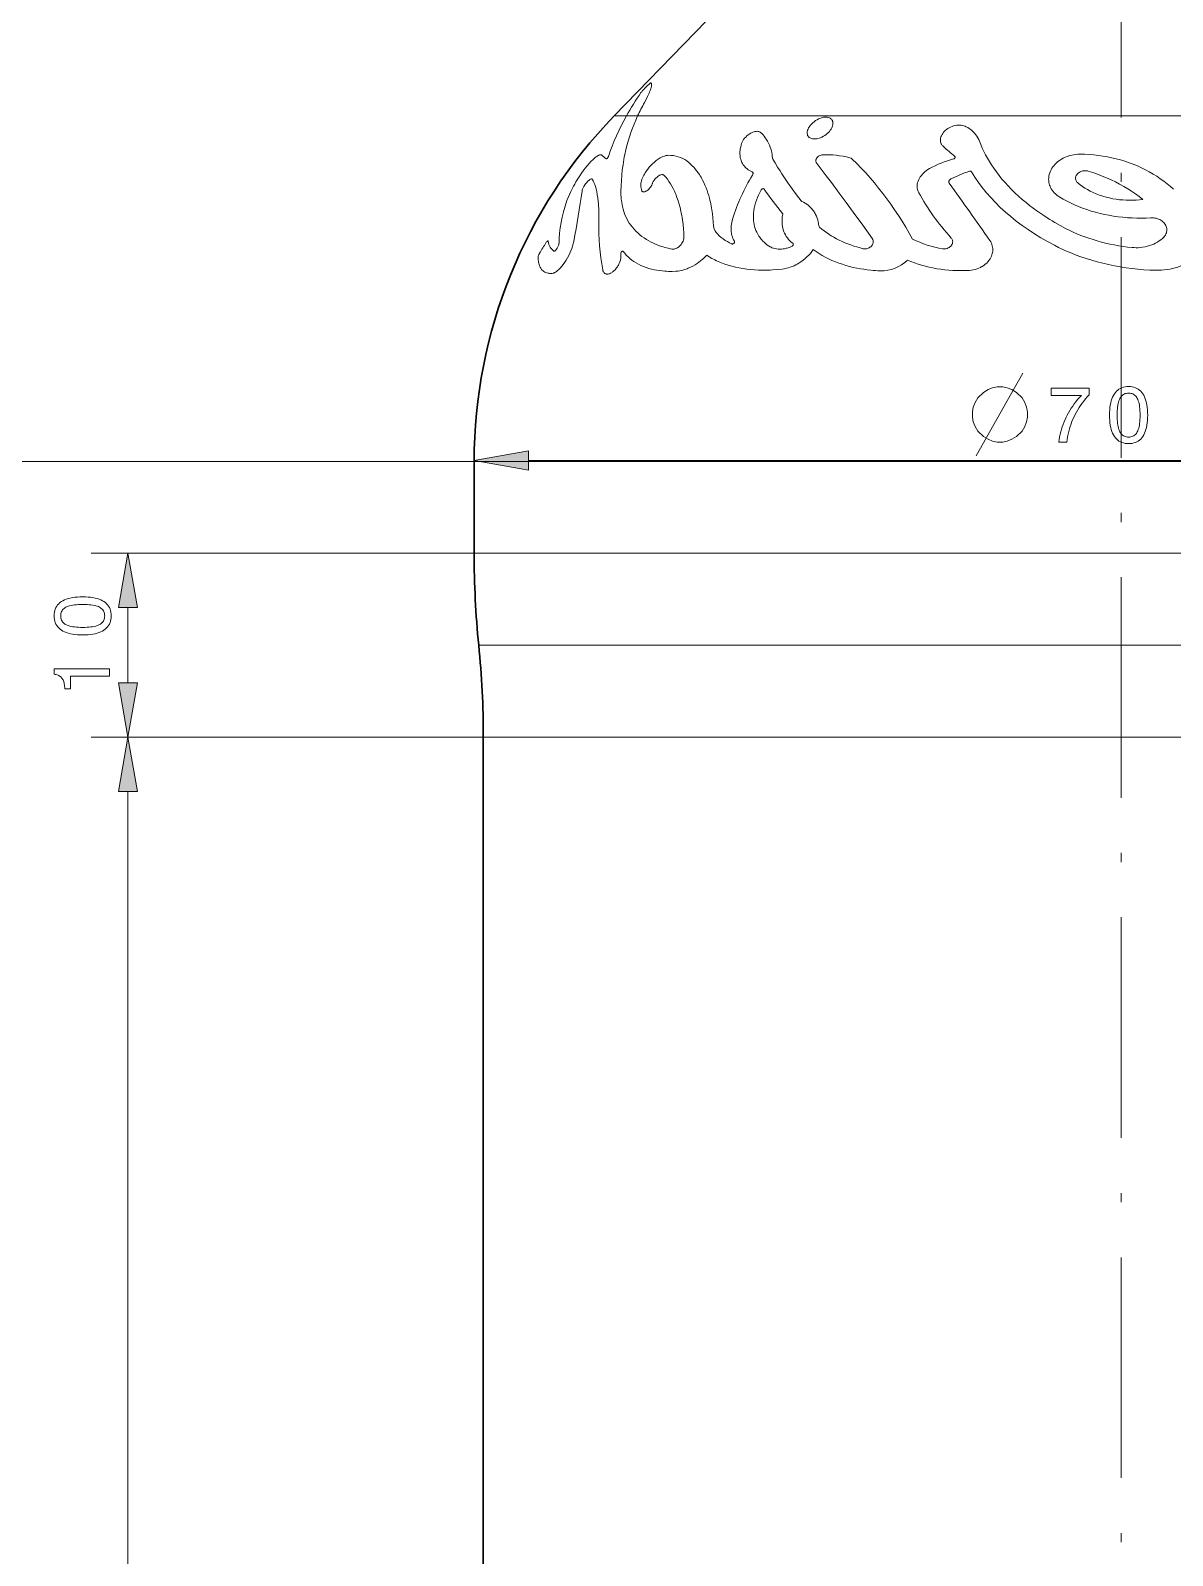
# Model space of a CAD drawing. Extents: x 0 to 594, y 0 to 575.
# Drawn here: x 67.7 to 129.9, y 210.9 to 293.8 of the extents above; entities that cross this region are included whole.
import ezdxf

# ---------------------------------------------------------------- set-up
doc = ezdxf.new("R2010")
doc.units = 0
doc.linetypes.add('DASHDOT', pattern=[18.5, 12, -3, 0.5, -3])

msp = doc.modelspace()

# ---------------------------------------------------------------- linework, layer by layer
at = {"color": 7, "linetype": 'DASHDOT', "lineweight": 13}
msp.add_line((127.071, 356.606), (127.071, 133.406), dxfattribs=at)
at = {"color": 7, "lineweight": 30, "ltscale": 0.250046}
msp.add_line((106.444, 296.379), (99.483, 289.196), dxfattribs=at)
at = {"color": 7, "lineweight": 13}
for p, q in [((151.283, 289.196), (99.483, 289.196)), ((94.826, 270.459), (159.317, 270.459)), ((91.871, 270.406), (63.936, 270.406)), ((157.962, 270.406), (91.871, 270.406)), ((91.871, 265.406), (71.043, 265.406)), ((157.962, 265.406), (91.871, 265.406)), ((157.743, 260.406), (92.121, 260.406)), ((92.371, 255.406), (71.043, 255.406)), ((92.371, 255.406), (71.043, 255.406)), ((157.524, 255.406), (92.371, 255.406)), ((73.043, 152.36), (73.043, 252.452))]:
    msp.add_line(p, q, dxfattribs=at)
at = {"color": 7, "lineweight": 30, "ltscale": 0.125}
msp.add_line((91.871, 265.406), (91.871, 270.406), dxfattribs=at)
at = {"color": 7, "lineweight": 13, "ltscale": 0.102279}
msp.add_line((73.043, 258.36), (73.043, 262.452), dxfattribs=at)
at = {"color": 7, "lineweight": 30}
msp.add_line((92.371, 149.406), (92.371, 255.406), dxfattribs=at)
at = {"color": 7, "lineweight": 13}
for points in [[(101.486, 291.002), (101.484, 291.003), (101.48, 291.003), (101.471, 290.999), (101.459, 290.992), (101.427, 290.968), (101.368, 290.918), (101.303, 290.858), (101.233, 290.789), (101.162, 290.717), (101.094, 290.644), (101.036, 290.58), (100.984, 290.519), (100.947, 290.47)], [(101.139, 289.933), (101.228, 290.102), (101.307, 290.26), (101.384, 290.429), (101.416, 290.507), (101.445, 290.58), (101.477, 290.67), (101.5, 290.75), (101.516, 290.821), (101.522, 290.856), (101.525, 290.888), (101.525, 290.916), (101.522, 290.94), (101.515, 290.967), (101.503, 290.988), (101.495, 290.996), (101.486, 291.002)], [(99.855, 285.089), (99.863, 285.388), (99.878, 285.683), (99.901, 285.975), (99.932, 286.263), (99.969, 286.548), (99.991, 286.69), (100.015, 286.831), (100.04, 286.97), (100.067, 287.108), (100.121, 287.352), (100.18, 287.594), (100.245, 287.832), (100.317, 288.067), (100.394, 288.299), (100.477, 288.528), (100.567, 288.754), (100.662, 288.977), (100.763, 289.196)], [(111.319, 288.547), (111.35, 288.614), (111.362, 288.649), (111.372, 288.683), (111.379, 288.717), (111.385, 288.75), (111.388, 288.801), (111.385, 288.851), (111.376, 288.899), (111.368, 288.923), (111.359, 288.946), (111.348, 288.967), (111.335, 288.988), (111.309, 289.021), (111.277, 289.05), (111.24, 289.076), (111.197, 289.098), (111.15, 289.114), (111.098, 289.126), (111.042, 289.132), (110.983, 289.133), (110.923, 289.128), (110.883, 289.123), (110.842, 289.115), (110.761, 289.094), (110.681, 289.066), (110.604, 289.033), (110.529, 288.994), (110.443, 288.942), (110.363, 288.884), (110.288, 288.822), (110.221, 288.757), (110.161, 288.689), (110.109, 288.619), (110.086, 288.583), (110.065, 288.547)], [(118.638, 288.615), (118.585, 288.64), (118.516, 288.666), (118.443, 288.685), (118.365, 288.697), (118.286, 288.703), (118.205, 288.702), (118.123, 288.695), (118.042, 288.681), (117.951, 288.658), (117.864, 288.629), (117.78, 288.593), (117.705, 288.555), (117.635, 288.513), (117.57, 288.466), (117.509, 288.417), (117.455, 288.365), (117.406, 288.31), (117.36, 288.25), (117.321, 288.188), (117.289, 288.125), (117.264, 288.06), (117.247, 287.995), (117.241, 287.962), (117.238, 287.929), (117.236, 287.885), (117.238, 287.842), (117.245, 287.799), (117.259, 287.742), (117.282, 287.686), (117.296, 287.659), (117.312, 287.633), (117.336, 287.599), (117.364, 287.567), (117.395, 287.537)], [(107.445, 288.304), (107.421, 288.322), (107.393, 288.337), (107.361, 288.349), (107.323, 288.357), (107.281, 288.362), (107.237, 288.361), (107.203, 288.358), (107.169, 288.353), (107.132, 288.345), (107.095, 288.334), (107.023, 288.309), (106.953, 288.277), (106.909, 288.253), (106.866, 288.228), (106.824, 288.201), (106.784, 288.172), (106.708, 288.11), (106.642, 288.048), (106.583, 287.983), (106.531, 287.916), (106.486, 287.847), (106.466, 287.811), (106.448, 287.775), (106.434, 287.741), (106.422, 287.707)], [(108.109, 286.89), (108.09, 287.041), (108.077, 287.115), (108.062, 287.189), (108.037, 287.297), (108.007, 287.404), (107.973, 287.508), (107.934, 287.61), (107.883, 287.723), (107.827, 287.831), (107.796, 287.884), (107.764, 287.936), (107.709, 288.016), (107.649, 288.094), (107.585, 288.167), (107.517, 288.238), (107.445, 288.304)], [(110.065, 288.547), (110.033, 288.483), (110.009, 288.418), (110, 288.385), (109.993, 288.352), (109.989, 288.321), (109.986, 288.29), (109.988, 288.239), (109.996, 288.189), (110.003, 288.165), (110.012, 288.141), (110.023, 288.119), (110.036, 288.097), (110.063, 288.063), (110.095, 288.031), (110.134, 288.004), (110.178, 287.982), (110.227, 287.965), (110.282, 287.952), (110.341, 287.946), (110.401, 287.945), (110.464, 287.95), (110.505, 287.956), (110.547, 287.964), (110.631, 287.986), (110.712, 288.015), (110.791, 288.051), (110.867, 288.091), (110.942, 288.138), (111.013, 288.189), (111.078, 288.243), (111.139, 288.301), (111.193, 288.36), (111.242, 288.422), (111.284, 288.484), (111.319, 288.547)], [(119.354, 287.822), (119.316, 287.911), (119.269, 288.003), (119.215, 288.093), (119.154, 288.18), (119.086, 288.263), (119.01, 288.343), (118.969, 288.381), (118.927, 288.418), (118.86, 288.471), (118.79, 288.522), (118.716, 288.57), (118.638, 288.615)], [(98.79, 287.075), (98.773, 287.082), (98.752, 287.085), (98.728, 287.083), (98.697, 287.076), (98.662, 287.063), (98.627, 287.046), (98.59, 287.025), (98.548, 286.998), (98.506, 286.968), (98.462, 286.934), (98.417, 286.897), (98.327, 286.817), (98.237, 286.73), (98.123, 286.61), (98.012, 286.484), (97.905, 286.353), (97.803, 286.22), (97.706, 286.085), (97.614, 285.948)], [(102.428, 287.056), (102.395, 287.055), (102.361, 287.051), (102.291, 287.038), (102.219, 287.018), (102.144, 286.989), (102.068, 286.954), (101.993, 286.914), (101.938, 286.881), (101.883, 286.846), (101.829, 286.808), (101.776, 286.768), (101.674, 286.686), (101.577, 286.598), (101.485, 286.505), (101.398, 286.409), (101.317, 286.309), (101.242, 286.208), (101.168, 286.096), (101.135, 286.04), (101.103, 285.984), (101.064, 285.908), (101.03, 285.832), (101, 285.757), (100.972, 285.672), (100.951, 285.589), (100.943, 285.545), (100.938, 285.502), (100.934, 285.465), (100.933, 285.428)], [(106.422, 287.707), (106.387, 287.586), (106.372, 287.524), (106.359, 287.463), (106.349, 287.403), (106.341, 287.344), (106.332, 287.241), (106.331, 287.139), (106.336, 287.039), (106.342, 286.989), (106.35, 286.94), (106.36, 286.891), (106.372, 286.844), (106.391, 286.781), (106.414, 286.719), (106.441, 286.659), (106.461, 286.62), (106.484, 286.581), (106.508, 286.543), (106.534, 286.506), (106.572, 286.459), (106.613, 286.413), (106.657, 286.37), (106.715, 286.32), (106.777, 286.275), (106.844, 286.232), (106.916, 286.194), (106.991, 286.16)], [(110.816, 287.083), (110.778, 287.079), (110.739, 287.071), (110.691, 287.053), (110.646, 287.031), (110.604, 287.004), (110.563, 286.97), (110.528, 286.933), (110.498, 286.894), (110.476, 286.852), (110.467, 286.831), (110.461, 286.81), (110.454, 286.773), (110.454, 286.754), (110.455, 286.736), (110.46, 286.712), (110.469, 286.69), (110.481, 286.669)], [(124.04, 283.083), (123.746, 283.241), (123.459, 283.404), (123.318, 283.487), (123.179, 283.572), (123.042, 283.658), (122.907, 283.745), (122.694, 283.887), (122.487, 284.031), (122.284, 284.179), (122.087, 284.329), (121.895, 284.482), (121.686, 284.658), (121.484, 284.836), (121.289, 285.017), (121.101, 285.201), (120.921, 285.388), (120.748, 285.577), (120.583, 285.768), (120.426, 285.962), (120.277, 286.157), (120.136, 286.354), (120.015, 286.535), (119.9, 286.716), (119.792, 286.899), (119.691, 287.082), (119.597, 287.267), (119.509, 287.451), (119.428, 287.637), (119.354, 287.822)], [(124.828, 287.118), (124.715, 287.115), (124.603, 287.106), (124.492, 287.091), (124.382, 287.069), (124.26, 287.038), (124.142, 287), (124.028, 286.954), (123.919, 286.903), (123.816, 286.846), (123.719, 286.783), (123.628, 286.716), (123.55, 286.649), (123.478, 286.579), (123.412, 286.506), (123.353, 286.431), (123.3, 286.353), (123.254, 286.273), (123.214, 286.191), (123.18, 286.105), (123.154, 286.017), (123.135, 285.929), (123.124, 285.84), (123.121, 285.75), (123.122, 285.705), (123.125, 285.66), (123.13, 285.615), (123.138, 285.571), (123.152, 285.504), (123.172, 285.438), (123.196, 285.373), (123.224, 285.309), (123.265, 285.233), (123.311, 285.16), (123.364, 285.089), (123.424, 285.021), (123.49, 284.956), (123.562, 284.894), (123.639, 284.836), (123.723, 284.782)], [(129.909, 285.218), (129.74, 285.367), (129.564, 285.512), (129.383, 285.652), (129.194, 285.786), (129, 285.916), (128.8, 286.04), (128.594, 286.158), (128.383, 286.271), (128.166, 286.377), (127.945, 286.477), (127.718, 286.571), (127.494, 286.655), (127.266, 286.733), (127.034, 286.804), (126.799, 286.868), (126.56, 286.925), (126.318, 286.975), (126.074, 287.018), (125.828, 287.053), (125.579, 287.081), (125.33, 287.101), (125.079, 287.113), (124.828, 287.118)], [(99.174, 286.99), (99.168, 286.976), (99.161, 286.962), (99.141, 286.933), (99.118, 286.904), (99.099, 286.885), (99.079, 286.868), (99.065, 286.86), (99.059, 286.857), (99.052, 286.856), (99.049, 286.857), (99.046, 286.859)], [(104.895, 283.212), (104.881, 283.437), (104.861, 283.659), (104.835, 283.879), (104.804, 284.095), (104.766, 284.307), (104.721, 284.516), (104.696, 284.623), (104.669, 284.728), (104.63, 284.867), (104.588, 285.003), (104.543, 285.137), (104.488, 285.285), (104.428, 285.43), (104.365, 285.57), (104.297, 285.708), (104.255, 285.786), (104.212, 285.862), (104.167, 285.938), (104.121, 286.011), (104.056, 286.107), (103.989, 286.199), (103.919, 286.289), (103.831, 286.392), (103.739, 286.49), (103.643, 286.582), (103.543, 286.669), (103.438, 286.75)], [(109.654, 284.579), (109.408, 284.903), (109.17, 285.228), (108.94, 285.553), (108.828, 285.717), (108.718, 285.882), (108.613, 286.043), (108.51, 286.204), (108.375, 286.421), (108.245, 286.639), (108.12, 286.856)], [(110.481, 286.669), (111.028, 285.942), (111.307, 285.569), (111.733, 284.998), (112.108, 284.49), (112.486, 283.973), (113.008, 283.252), (113.533, 282.514)], [(115.72, 282.501), (115.535, 282.829), (115.345, 283.153), (115.149, 283.472), (114.948, 283.786), (114.742, 284.095), (114.531, 284.398), (114.316, 284.696), (114.095, 284.988), (113.87, 285.274), (113.641, 285.554), (113.407, 285.828), (113.169, 286.095), (112.927, 286.355), (112.681, 286.608), (112.431, 286.855)], [(116.636, 286.331), (116.551, 286.282), (116.471, 286.228), (116.396, 286.17), (116.326, 286.108), (116.257, 286.039), (116.196, 285.967), (116.14, 285.892), (116.092, 285.814), (116.052, 285.735), (116.019, 285.654), (116.005, 285.613), (115.994, 285.572), (115.977, 285.492), (115.972, 285.452), (115.969, 285.411), (115.967, 285.371), (115.968, 285.332), (115.974, 285.268), (115.986, 285.205), (116.003, 285.143), (116.025, 285.083), (116.054, 285.024)], [(118.016, 286.998), (118.027, 286.986), (118.034, 286.972), (118.037, 286.956), (118.037, 286.945), (118.034, 286.933), (118.023, 286.911), (118.011, 286.896), (117.995, 286.883), (117.977, 286.872), (117.954, 286.864)], [(125.276, 286.195), (125.229, 286.207), (125.179, 286.215), (125.129, 286.219), (125.075, 286.219), (125.021, 286.215), (124.968, 286.205), (124.92, 286.193), (124.874, 286.177), (124.83, 286.157), (124.774, 286.125), (124.725, 286.088), (124.682, 286.047), (124.646, 286.003), (124.62, 285.958), (124.6, 285.911), (124.587, 285.863), (124.582, 285.814), (124.585, 285.765), (124.595, 285.717), (124.609, 285.678), (124.629, 285.64), (124.654, 285.603), (124.684, 285.569), (124.718, 285.537)], [(97.614, 285.948), (97.473, 285.722), (97.405, 285.608), (97.34, 285.494), (97.277, 285.381), (97.217, 285.267), (97.132, 285.097), (97.054, 284.928), (96.983, 284.761), (96.921, 284.596)], [(97.743, 285.116), (97.747, 285.141), (97.754, 285.167), (97.773, 285.222), (97.799, 285.279), (97.821, 285.322), (97.846, 285.365), (97.901, 285.452), (97.934, 285.498), (97.969, 285.544), (98.003, 285.585), (98.038, 285.625), (98.073, 285.661), (98.109, 285.694), (98.14, 285.72), (98.172, 285.743), (98.204, 285.763), (98.235, 285.775), (98.258, 285.778), (98.268, 285.776), (98.276, 285.773), (98.284, 285.768), (98.289, 285.761)], [(98.289, 285.761), (98.316, 285.719), (98.341, 285.674), (98.365, 285.627), (98.387, 285.577), (98.43, 285.473), (98.468, 285.36), (98.503, 285.241), (98.522, 285.162), (98.54, 285.081), (98.572, 284.912), (98.598, 284.735), (98.619, 284.549), (98.631, 284.422), (98.64, 284.292), (98.647, 284.158), (98.652, 284.021), (98.656, 283.742), (98.656, 283.587), (98.653, 283.429)], [(101.001, 285.114), (101.013, 285.096), (101.028, 285.082), (101.046, 285.071), (101.066, 285.065), (101.089, 285.062), (101.125, 285.065), (101.163, 285.075), (101.189, 285.085), (101.215, 285.098), (101.265, 285.128), (101.313, 285.164), (101.367, 285.213), (101.416, 285.267), (101.46, 285.323), (101.498, 285.381), (101.529, 285.44), (101.553, 285.499)], [(101.553, 285.499), (101.565, 285.532), (101.579, 285.565), (101.614, 285.631), (101.657, 285.696), (101.706, 285.76), (101.762, 285.82), (101.823, 285.876), (101.877, 285.917), (101.933, 285.953), (101.962, 285.968), (101.992, 285.981), (102.035, 285.996), (102.077, 286.005), (102.111, 286.006), (102.142, 286.001), (102.169, 285.991), (102.184, 285.982), (102.197, 285.97)], [(102.197, 285.97), (102.246, 285.918), (102.293, 285.864), (102.383, 285.752), (102.469, 285.634), (102.55, 285.51), (102.627, 285.38), (102.698, 285.246), (102.766, 285.107), (102.803, 285.023), (102.838, 284.938), (102.905, 284.765), (102.966, 284.585), (103.022, 284.402), (103.072, 284.213), (103.116, 284.021), (103.14, 283.906), (103.162, 283.79), (103.183, 283.668), (103.202, 283.546), (103.234, 283.301), (103.259, 283.053), (103.274, 282.845), (103.285, 282.634)], [(106.991, 286.16), (107.009, 286.149), (107.024, 286.135), (107.034, 286.119), (107.04, 286.095), (107.041, 286.069), (107.037, 286.042), (107.026, 286.011), (107.01, 285.98)], [(117.715, 285.537), (117.702, 285.559), (117.694, 285.584), (117.692, 285.609), (117.694, 285.634), (117.698, 285.651), (117.704, 285.668), (117.713, 285.685), (117.724, 285.701), (117.75, 285.732), (117.776, 285.753), (117.806, 285.772)], [(118.809, 286.189), (118.831, 286.194), (118.853, 286.195), (118.88, 286.191), (118.903, 286.18), (118.915, 286.17), (118.923, 286.158)], [(124.718, 285.537), (124.837, 285.446), (124.961, 285.357), (125.091, 285.273), (125.226, 285.193), (125.382, 285.109), (125.544, 285.031), (125.711, 284.959), (125.884, 284.893), (126.062, 284.834), (126.244, 284.781), (126.43, 284.735), (126.619, 284.696), (126.796, 284.667), (126.975, 284.644), (127.156, 284.627), (127.337, 284.617), (127.519, 284.613), (127.701, 284.615), (127.883, 284.624), (128.064, 284.639), (128.243, 284.661)], [(128.243, 284.661), (128.046, 284.812), (127.844, 284.958), (127.636, 285.099), (127.422, 285.235), (127.203, 285.366), (126.979, 285.491), (126.749, 285.61), (126.515, 285.723), (126.276, 285.83), (126.032, 285.931), (125.784, 286.026), (125.532, 286.114), (125.276, 286.195)], [(102.626, 281.953), (102.429, 281.997), (102.238, 282.048), (102.145, 282.076), (102.053, 282.105), (101.909, 282.156), (101.769, 282.211), (101.634, 282.27), (101.503, 282.333), (101.376, 282.4), (101.243, 282.477), (101.115, 282.56), (100.993, 282.647), (100.878, 282.738), (100.768, 282.834), (100.665, 282.933), (100.568, 283.037), (100.477, 283.144), (100.391, 283.257), (100.311, 283.373), (100.238, 283.493), (100.172, 283.615), (100.112, 283.741), (100.059, 283.869), (100.012, 284), (99.972, 284.133), (99.937, 284.269), (99.915, 284.375), (99.896, 284.482), (99.881, 284.591), (99.871, 284.673), (99.864, 284.755), (99.856, 284.922), (99.855, 285.089)], [(107.491, 285.174), (107.416, 285.036), (107.347, 284.897), (107.285, 284.756), (107.23, 284.614), (107.182, 284.471), (107.142, 284.328), (107.109, 284.184), (107.086, 284.049), (107.071, 283.914), (107.062, 283.78), (107.061, 283.712), (107.062, 283.644), (107.065, 283.578), (107.07, 283.512), (107.083, 283.402), (107.102, 283.292), (107.127, 283.184), (107.159, 283.077), (107.196, 282.973), (107.241, 282.87), (107.294, 282.766), (107.354, 282.665), (107.387, 282.616), (107.422, 282.568), (107.459, 282.521), (107.497, 282.475), (107.565, 282.4), (107.638, 282.328), (107.716, 282.26), (107.799, 282.195), (107.886, 282.134), (107.978, 282.078)], [(107.645, 285.223), (107.635, 285.233), (107.622, 285.24), (107.604, 285.244), (107.583, 285.242), (107.563, 285.236), (107.544, 285.227), (107.523, 285.211), (107.505, 285.193), (107.491, 285.174)], [(110.623, 283.227), (110.609, 283.333), (110.589, 283.439), (110.562, 283.542), (110.529, 283.644), (110.49, 283.743), (110.445, 283.84), (110.418, 283.89), (110.389, 283.939), (110.36, 283.986), (110.329, 284.031), (110.284, 284.092), (110.235, 284.15), (110.184, 284.206), (110.115, 284.274), (110.041, 284.337), (109.962, 284.396), (109.878, 284.451), (109.79, 284.501), (109.697, 284.546)], [(123.723, 284.782), (123.903, 284.677), (124.09, 284.576), (124.301, 284.47), (124.518, 284.369), (124.742, 284.274), (124.97, 284.185), (125.204, 284.103), (125.441, 284.027), (125.677, 283.959), (125.915, 283.898), (126.157, 283.843), (126.402, 283.794), (126.65, 283.752), (126.9, 283.716), (127.151, 283.688), (127.404, 283.665), (127.658, 283.65), (127.913, 283.642), (128.168, 283.64), (128.422, 283.646), (128.676, 283.658)], [(109.205, 282.269), (109.121, 282.335), (109.044, 282.406), (108.973, 282.48), (108.909, 282.559), (108.851, 282.641), (108.8, 282.726), (108.755, 282.813), (108.717, 282.903), (108.685, 282.995), (108.66, 283.088), (108.64, 283.183), (108.627, 283.278), (108.619, 283.375), (108.617, 283.472), (108.618, 283.532), (108.622, 283.592), (108.627, 283.654), (108.635, 283.716), (108.656, 283.838)], [(105.928, 283.592), (105.902, 283.498), (105.881, 283.403), (105.864, 283.308), (105.853, 283.213), (105.847, 283.103), (105.847, 282.995), (105.851, 282.94), (105.856, 282.885), (105.863, 282.833), (105.873, 282.781), (105.892, 282.698), (105.916, 282.616), (105.947, 282.536), (105.983, 282.459), (106.025, 282.383)], [(128.676, 283.658), (128.751, 283.659), (128.825, 283.655), (128.899, 283.646), (128.971, 283.631), (129.041, 283.61), (129.108, 283.585), (129.168, 283.557), (129.226, 283.524), (129.279, 283.489), (129.332, 283.446), (129.381, 283.399), (129.423, 283.35), (129.46, 283.298), (129.49, 283.244), (129.515, 283.188), (129.533, 283.13), (129.544, 283.072), (129.549, 283.013), (129.548, 282.955), (129.539, 282.896), (129.524, 282.838), (129.5, 282.777), (129.469, 282.718), (129.43, 282.662), (129.383, 282.609)], [(95.899, 282.381), (95.897, 282.39), (95.892, 282.397), (95.882, 282.401), (95.869, 282.398), (95.854, 282.389), (95.839, 282.375), (95.818, 282.353), (95.798, 282.327), (95.78, 282.3)], [(96.105, 280.633), (96.151, 280.64), (96.198, 280.655), (96.247, 280.676), (96.302, 280.707), (96.357, 280.743), (96.411, 280.785), (96.452, 280.821), (96.493, 280.859), (96.572, 280.941), (96.648, 281.029), (96.721, 281.122), (96.804, 281.239), (96.881, 281.359), (96.953, 281.483), (97.02, 281.609), (97.081, 281.736), (97.136, 281.864), (97.185, 281.992), (97.227, 282.12), (97.263, 282.246), (97.277, 282.308), (97.29, 282.37)], [(96.487, 282.279), (96.486, 282.258), (96.483, 282.237), (96.473, 282.192), (96.458, 282.146), (96.444, 282.111), (96.428, 282.076), (96.391, 282.007), (96.355, 281.952), (96.336, 281.927), (96.315, 281.904), (96.295, 281.884), (96.274, 281.866), (96.26, 281.857), (96.247, 281.85), (96.235, 281.846), (96.223, 281.845), (96.214, 281.846), (96.206, 281.85)], [(103.285, 282.634), (103.285, 282.605), (103.283, 282.575), (103.274, 282.514), (103.258, 282.454), (103.236, 282.393), (103.208, 282.333), (103.175, 282.275), (103.152, 282.241), (103.127, 282.208), (103.101, 282.176), (103.073, 282.145), (103.033, 282.106), (102.989, 282.069), (102.943, 282.036), (102.892, 282.006), (102.839, 281.98), (102.784, 281.962), (102.757, 281.955), (102.729, 281.95), (102.701, 281.948), (102.675, 281.947), (102.65, 281.949), (102.626, 281.953)], [(106.025, 282.383), (106.032, 282.365), (106.034, 282.344), (106.03, 282.323), (106.022, 282.302), (106.008, 282.281), (105.991, 282.262), (105.968, 282.246), (105.955, 282.239), (105.942, 282.234), (105.928, 282.231), (105.914, 282.23), (105.901, 282.232), (105.889, 282.236)], [(107.978, 282.078), (108.022, 282.054), (108.067, 282.033), (108.147, 282.002), (108.231, 281.979), (108.318, 281.962), (108.408, 281.952), (108.495, 281.949), (108.583, 281.953), (108.672, 281.962), (108.76, 281.977), (108.848, 281.997), (108.902, 282.013), (108.955, 282.03), (109.06, 282.069), (109.161, 282.115)], [(109.161, 282.115), (109.186, 282.131), (109.206, 282.151), (109.221, 282.173), (109.229, 282.199), (109.231, 282.212), (109.231, 282.225), (109.226, 282.241), (109.218, 282.256), (109.205, 282.269)], [(113.533, 282.514), (113.546, 282.494), (113.556, 282.474), (113.571, 282.433), (113.579, 282.389), (113.58, 282.344), (113.573, 282.299), (113.56, 282.253), (113.54, 282.208), (113.513, 282.165), (113.48, 282.123), (113.441, 282.086), (113.402, 282.055), (113.359, 282.027), (113.312, 282.004), (113.262, 281.986), (113.206, 281.973), (113.149, 281.967), (113.094, 281.968), (113.041, 281.977)], [(117.828, 282.555), (117.854, 282.521), (117.875, 282.486), (117.889, 282.448), (117.899, 282.409), (117.902, 282.362), (117.898, 282.314), (117.887, 282.267), (117.868, 282.221), (117.842, 282.176), (117.814, 282.139), (117.781, 282.104), (117.743, 282.072), (117.701, 282.043), (117.65, 282.016), (117.594, 281.994), (117.535, 281.978), (117.475, 281.969), (117.412, 281.968), (117.382, 281.97), (117.352, 281.974)], [(118.815, 280.799), (118.92, 280.809), (119.023, 280.826), (119.125, 280.85), (119.224, 280.88), (119.319, 280.917), (119.41, 280.959), (119.458, 280.984), (119.505, 281.011), (119.593, 281.069), (119.675, 281.131), (119.751, 281.199), (119.819, 281.27), (119.88, 281.346), (119.908, 281.385), (119.934, 281.424), (119.958, 281.465), (119.98, 281.505), (120.01, 281.572), (120.036, 281.639), (120.056, 281.707), (120.071, 281.776), (120.08, 281.845), (120.084, 281.919), (120.082, 281.994), (120.073, 282.068), (120.057, 282.141), (120.035, 282.212), (120.006, 282.282), (119.971, 282.35), (119.929, 282.416)], [(123.437, 282.162), (123.665, 282.047), (123.898, 281.936), (124.135, 281.83), (124.377, 281.729), (124.623, 281.633), (124.873, 281.541), (125.166, 281.441), (125.464, 281.349), (125.766, 281.263), (126.072, 281.184), (126.382, 281.112), (126.695, 281.047), (127.011, 280.99), (127.329, 280.94), (127.649, 280.898), (127.972, 280.863), (128.295, 280.835), (128.619, 280.816), (128.944, 280.803)], [(129.383, 282.609), (129.307, 282.536), (129.224, 282.466), (129.135, 282.4), (129.041, 282.339), (128.941, 282.282), (128.836, 282.231), (128.726, 282.184), (128.613, 282.144), (128.495, 282.109), (128.365, 282.079), (128.231, 282.055), (128.095, 282.04), (127.987, 282.033), (127.878, 282.031), (127.769, 282.034), (127.66, 282.042)], [(128.944, 280.803), (129.1, 280.803), (129.255, 280.809), (129.41, 280.822), (129.563, 280.841), (129.714, 280.867), (129.859, 280.898), (130.002, 280.936), (130.141, 280.979), (130.277, 281.028), (130.409, 281.083), (130.536, 281.143), (130.659, 281.208), (130.784, 281.283), (130.903, 281.362), (131.016, 281.446), (131.121, 281.535), (131.22, 281.628), (131.312, 281.724), (131.397, 281.824), (131.473, 281.926), (131.543, 282.031), (131.605, 282.139)], [(95.433, 281.734), (95.419, 281.709), (95.393, 281.657), (95.372, 281.604), (95.361, 281.572), (95.354, 281.54), (95.351, 281.522), (95.351, 281.505)], [(95.351, 281.505), (95.356, 281.394), (95.368, 281.288), (95.376, 281.237), (95.387, 281.187), (95.407, 281.11), (95.433, 281.038), (95.463, 280.971), (95.499, 280.909), (95.539, 280.852), (95.579, 280.807), (95.623, 280.767), (95.671, 280.732), (95.722, 280.702), (95.778, 280.677), (95.827, 280.66), (95.878, 280.648), (95.932, 280.638), (95.973, 280.634), (96.016, 280.632), (96.06, 280.632), (96.105, 280.633)], [(98.863, 280.833), (98.869, 280.803), (98.878, 280.774), (98.887, 280.75), (98.897, 280.727), (98.918, 280.692), (98.944, 280.661), (98.974, 280.636), (99.008, 280.615), (99.028, 280.607), (99.049, 280.601), (99.071, 280.597), (99.094, 280.594), (99.141, 280.595), (99.189, 280.603), (99.239, 280.618), (99.289, 280.639), (99.337, 280.665), (99.371, 280.687), (99.405, 280.71), (99.439, 280.738), (99.473, 280.768), (99.534, 280.828), (99.58, 280.881), (99.623, 280.936), (99.662, 280.993), (99.689, 281.037), (99.715, 281.081), (99.739, 281.127), (99.761, 281.173), (99.797, 281.261), (99.825, 281.35), (99.836, 281.395), (99.845, 281.439), (99.854, 281.505), (99.858, 281.57), (99.856, 281.633), (99.847, 281.694)], [(99.847, 281.694), (99.845, 281.708), (99.847, 281.724), (99.85, 281.741), (99.856, 281.757), (99.867, 281.78), (99.882, 281.801), (99.9, 281.82), (99.921, 281.835), (99.933, 281.841), (99.945, 281.844), (99.954, 281.844), (99.963, 281.842), (99.97, 281.839), (99.979, 281.831)], [(99.979, 281.831), (100.061, 281.729), (100.149, 281.631), (100.244, 281.536), (100.345, 281.447), (100.451, 281.361), (100.564, 281.281), (100.685, 281.205), (100.811, 281.134), (100.943, 281.068), (101.081, 281.009), (101.223, 280.955), (101.37, 280.907), (101.522, 280.865), (101.678, 280.83), (101.815, 280.804), (101.954, 280.783), (102.096, 280.766), (102.24, 280.754), (102.337, 280.748), (102.436, 280.744), (102.634, 280.742), (102.835, 280.748)], [(102.835, 280.748), (102.946, 280.757), (103.058, 280.773), (103.17, 280.797), (103.282, 280.827), (103.392, 280.863), (103.456, 280.887), (103.52, 280.913), (103.646, 280.971), (103.768, 281.035), (103.888, 281.105), (104.004, 281.18), (104.097, 281.247), (104.188, 281.316), (104.276, 281.389), (104.34, 281.444), (104.402, 281.501), (104.463, 281.56), (104.523, 281.62)], [(104.523, 281.62), (104.661, 281.533), (104.805, 281.45), (104.887, 281.406), (104.97, 281.363), (105.056, 281.322), (105.143, 281.282), (105.321, 281.208), (105.504, 281.139), (105.693, 281.077), (105.886, 281.021), (106.083, 280.972), (106.284, 280.93), (106.488, 280.894), (106.696, 280.864), (106.908, 280.84), (107.121, 280.823), (107.337, 280.813), (107.507, 280.809), (107.677, 280.808), (107.849, 280.811), (107.978, 280.816), (108.107, 280.823), (108.367, 280.842), (108.628, 280.87)], [(108.628, 280.87), (108.741, 280.887), (108.855, 280.91), (108.962, 280.938), (109.068, 280.971), (109.171, 281.01), (109.273, 281.053), (109.361, 281.094), (109.446, 281.139), (109.53, 281.187), (109.591, 281.225), (109.65, 281.264), (109.765, 281.347), (109.874, 281.435), (109.976, 281.527), (110.072, 281.624), (110.162, 281.723), (110.244, 281.826), (110.319, 281.932)], [(110.319, 281.932), (110.473, 281.821), (110.634, 281.716), (110.8, 281.615), (110.973, 281.519), (111.152, 281.428), (111.335, 281.343), (111.524, 281.264), (111.71, 281.193), (111.899, 281.127), (112.093, 281.067), (112.29, 281.013), (112.491, 280.963), (112.695, 280.92), (112.881, 280.885), (113.069, 280.855), (113.258, 280.829), (113.45, 280.808), (113.578, 280.797), (113.706, 280.787), (113.836, 280.78), (113.967, 280.774)], [(119.173, 270.709), (120.873, 273.709), (121.723, 275.209)]]:
    msp.add_lwpolyline(points, dxfattribs=at)
for points in [[(120.623, 274.459), (120.323, 274.459), (120.073, 274.409), (119.823, 274.309), (119.573, 274.159), (119.273, 273.859), (119.123, 273.609), (119.023, 273.359), (118.973, 273.109), (118.973, 272.809), (119.023, 272.559), (119.123, 272.309), (119.273, 272.059), (119.573, 271.759), (119.823, 271.609), (120.073, 271.509), (120.323, 271.459), (120.623, 271.459), (120.873, 271.509), (121.123, 271.609), (121.373, 271.759), (121.673, 272.059), (121.823, 272.309), (121.923, 272.559), (121.973, 272.809), (121.973, 273.109), (121.923, 273.359), (121.823, 273.609), (121.673, 273.859), (121.373, 274.159), (121.123, 274.309), (120.873, 274.409)], [(123.673, 271.459), (123.694, 271.602), (123.719, 271.744), (123.749, 271.884), (123.783, 272.021), (123.82, 272.157), (123.862, 272.29), (123.908, 272.422), (123.958, 272.552), (124.012, 272.679), (124.07, 272.805), (124.132, 272.929), (124.199, 273.052), (124.271, 273.174), (124.347, 273.295), (124.428, 273.414), (124.514, 273.533), (124.604, 273.651), (124.698, 273.767), (124.798, 273.883), (124.902, 273.997), (123.261, 273.997), (123.261, 274.391), (125.317, 274.391), (125.317, 274.033), (125.217, 273.921), (125.12, 273.807), (125.029, 273.691), (124.941, 273.574), (124.857, 273.455), (124.778, 273.335), (124.703, 273.212), (124.632, 273.088), (124.566, 272.963), (124.503, 272.835), (124.445, 272.706), (124.391, 272.575), (124.341, 272.442), (124.295, 272.307), (124.254, 272.171), (124.217, 272.032), (124.183, 271.892), (124.154, 271.749), (124.13, 271.605), (124.109, 271.459)], [(126.43, 272.922), (126.433, 273.07), (126.441, 273.212), (126.454, 273.346), (126.473, 273.472), (126.496, 273.592), (126.526, 273.704), (126.56, 273.809), (126.6, 273.907), (126.645, 273.997), (126.696, 274.08), (126.751, 274.156), (126.812, 274.223), (126.877, 274.283), (126.947, 274.335), (127.022, 274.378), (127.102, 274.414), (127.186, 274.442), (127.276, 274.462), (127.37, 274.474), (127.469, 274.478), (127.569, 274.474), (127.664, 274.462), (127.754, 274.442), (127.839, 274.415), (127.919, 274.379), (127.994, 274.336), (128.064, 274.285), (128.129, 274.225), (128.189, 274.158), (128.244, 274.083), (128.294, 274.001), (128.339, 273.911), (128.378, 273.813), (128.412, 273.708), (128.441, 273.596), (128.465, 273.476), (128.483, 273.349), (128.496, 273.214), (128.504, 273.072), (128.507, 272.922), (128.504, 272.772), (128.496, 272.631), (128.483, 272.496), (128.465, 272.369), (128.441, 272.25), (128.412, 272.138), (128.378, 272.033), (128.339, 271.936), (128.294, 271.847), (128.244, 271.764), (128.189, 271.69), (128.129, 271.623), (128.064, 271.564), (127.994, 271.513), (127.919, 271.47), (127.839, 271.435), (127.754, 271.408), (127.664, 271.388), (127.569, 271.376), (127.469, 271.372), (127.37, 271.376), (127.276, 271.388), (127.186, 271.408), (127.102, 271.435), (127.022, 271.471), (126.947, 271.514), (126.877, 271.565), (126.812, 271.625), (126.751, 271.692), (126.696, 271.767), (126.645, 271.849), (126.6, 271.939), (126.56, 272.036), (126.526, 272.141), (126.496, 272.252), (126.473, 272.372), (126.454, 272.498), (126.441, 272.632), (126.433, 272.773)], [(126.843, 272.922), (126.845, 272.801), (126.849, 272.687), (126.857, 272.58), (126.868, 272.479), (126.881, 272.385), (126.898, 272.298), (126.918, 272.217), (126.94, 272.143), (126.966, 272.075), (126.995, 272.014), (127.027, 271.96), (127.063, 271.911), (127.102, 271.867), (127.144, 271.83), (127.19, 271.798), (127.239, 271.773), (127.291, 271.752), (127.347, 271.738), (127.407, 271.729), (127.469, 271.726), (127.533, 271.729), (127.592, 271.738), (127.648, 271.752), (127.701, 271.772), (127.75, 271.798), (127.796, 271.829), (127.838, 271.866), (127.876, 271.909), (127.911, 271.957), (127.943, 272.011), (127.971, 272.071), (127.996, 272.139), (128.019, 272.213), (128.038, 272.293), (128.054, 272.381), (128.068, 272.476), (128.078, 272.577), (128.085, 272.685), (128.09, 272.8), (128.091, 272.922), (128.09, 273.044), (128.085, 273.159), (128.078, 273.268), (128.068, 273.369), (128.054, 273.464), (128.038, 273.552), (128.019, 273.633), (127.996, 273.707), (127.971, 273.774), (127.943, 273.835), (127.911, 273.889), (127.876, 273.937), (127.838, 273.98), (127.796, 274.017), (127.75, 274.048), (127.701, 274.074), (127.648, 274.094), (127.592, 274.108), (127.533, 274.116), (127.469, 274.119), (127.407, 274.116), (127.347, 274.108), (127.291, 274.093), (127.239, 274.073), (127.19, 274.047), (127.144, 274.016), (127.102, 273.978), (127.063, 273.935), (127.027, 273.886), (126.995, 273.832), (126.966, 273.771), (126.94, 273.703), (126.918, 273.629), (126.898, 273.548), (126.881, 273.46), (126.868, 273.366), (126.857, 273.265), (126.849, 273.157), (126.845, 273.043)], [(94.826, 270.98), (91.871, 270.459), (94.826, 269.938)], [(73.564, 262.452), (73.043, 265.406), (72.522, 262.452)], [(70.58, 260.964), (70.432, 260.967), (70.29, 260.975), (70.156, 260.988), (70.029, 261.006), (69.91, 261.03), (69.798, 261.06), (69.693, 261.094), (69.595, 261.134), (69.505, 261.179), (69.422, 261.23), (69.346, 261.285), (69.279, 261.346), (69.219, 261.411), (69.167, 261.481), (69.124, 261.556), (69.088, 261.636), (69.06, 261.72), (69.04, 261.81), (69.028, 261.904), (69.024, 262.003), (69.028, 262.103), (69.04, 262.198), (69.06, 262.288), (69.087, 262.373), (69.123, 262.453), (69.166, 262.528), (69.217, 262.598), (69.277, 262.663), (69.344, 262.723), (69.418, 262.778), (69.501, 262.828), (69.591, 262.873), (69.689, 262.912), (69.794, 262.946), (69.906, 262.975), (70.026, 262.999), (70.153, 263.017), (70.288, 263.03), (70.43, 263.038), (70.58, 263.041), (70.729, 263.038), (70.871, 263.03), (71.006, 263.017), (71.133, 262.999), (71.252, 262.975), (71.364, 262.946), (71.469, 262.912), (71.566, 262.873), (71.655, 262.828), (71.737, 262.778), (71.812, 262.723), (71.879, 262.663), (71.937, 262.598), (71.988, 262.528), (72.032, 262.453), (72.067, 262.373), (72.094, 262.288), (72.114, 262.198), (72.126, 262.103), (72.13, 262.003), (72.126, 261.904), (72.114, 261.81), (72.094, 261.72), (72.067, 261.636), (72.031, 261.556), (71.988, 261.481), (71.936, 261.411), (71.877, 261.346), (71.81, 261.285), (71.735, 261.23), (71.653, 261.179), (71.563, 261.134), (71.466, 261.094), (71.361, 261.06), (71.249, 261.03), (71.13, 261.006), (71.004, 260.988), (70.87, 260.975), (70.729, 260.967)], [(70.58, 261.377), (70.701, 261.379), (70.815, 261.383), (70.922, 261.391), (71.023, 261.401), (71.117, 261.415), (71.204, 261.432), (71.285, 261.452), (71.359, 261.474), (71.427, 261.5), (71.488, 261.529), (71.542, 261.561), (71.591, 261.597), (71.634, 261.635), (71.672, 261.678), (71.703, 261.723), (71.729, 261.773), (71.75, 261.825), (71.764, 261.881), (71.773, 261.941), (71.775, 262.003), (71.773, 262.066), (71.764, 262.126), (71.75, 262.182), (71.73, 262.235), (71.704, 262.284), (71.673, 262.33), (71.636, 262.372), (71.593, 262.41), (71.545, 262.445), (71.491, 262.477), (71.43, 262.505), (71.363, 262.53), (71.289, 262.552), (71.208, 262.572), (71.121, 262.588), (71.026, 262.601), (70.925, 262.612), (70.817, 262.619), (70.702, 262.624), (70.58, 262.625), (70.458, 262.624), (70.343, 262.619), (70.234, 262.612), (70.132, 262.601), (70.038, 262.588), (69.95, 262.572), (69.869, 262.552), (69.795, 262.53), (69.728, 262.505), (69.667, 262.477), (69.613, 262.445), (69.565, 262.41), (69.522, 262.372), (69.485, 262.33), (69.454, 262.284), (69.428, 262.235), (69.408, 262.182), (69.394, 262.126), (69.385, 262.066), (69.383, 262.003), (69.385, 261.941), (69.394, 261.881), (69.409, 261.825), (69.429, 261.773), (69.455, 261.723), (69.486, 261.678), (69.524, 261.635), (69.567, 261.597), (69.616, 261.561), (69.67, 261.529), (69.731, 261.5), (69.799, 261.474), (69.873, 261.452), (69.954, 261.432), (70.042, 261.415), (70.136, 261.401), (70.237, 261.391), (70.345, 261.383), (70.459, 261.379)], [(72.043, 258.729), (69.91, 258.729), (69.91, 258.029), (69.604, 258.029), (69.601, 258.104), (69.596, 258.176), (69.589, 258.243), (69.578, 258.306), (69.565, 258.366), (69.55, 258.421), (69.532, 258.472), (69.511, 258.52), (69.488, 258.563), (69.462, 258.603), (69.433, 258.639), (69.401, 258.672), (69.365, 258.702), (69.326, 258.729), (69.284, 258.753), (69.239, 258.774), (69.19, 258.792), (69.138, 258.807), (69.083, 258.819), (69.024, 258.828), (69.024, 259.121), (72.043, 259.121)], [(72.522, 258.36), (73.043, 255.406), (73.564, 258.36)], [(73.564, 252.452), (73.043, 255.406), (72.522, 252.452)]]:
    msp.add_lwpolyline(points, close=True, dxfattribs=at)
for centre, radius, start, end in [((115.941, 280.243), 18.151, 145.70425, 150.44236), ((115.559, 282.114), 16.403, 151.53157, 154.42108), ((111.173, 283), 12.644, 150.65246, 161.60607), ((98.301, 286.239), 0.969, 39.75722, 59.677), ((111.041, 282.117), 4.971, 75.30166, 92.59229), ((133.661, 305.673), 24.362, 228.11261, 230.04506), ((108.195, 286.898), 0.0859, 185.39904, 208.86077), ((112.231, 286.64), 0.294, 47.05778, 75.93701), ((119.609, 280.867), 6.221, 105.42585, 118.54545), ((101.62, 285.41), 0.686, 178.50178, 205.57567), ((115.725, 280.584), 10.249, 148.23469, 162.93099), ((-203.818, 54.959), 395.663, 35.09088, 35.64499), ((120.645, 280.365), 6.106, 107.49503, 117.69919), ((43.613, 292.666), 54.655, 349.14104, 352.05901), ((125.539, 297.634), 21.777, 214.74657, 219.12772), ((109.741, 284.648), 0.11, 218.18624, 246.38252), ((108.594, 283.854), 0.0641, 345.50255, 36.46532), ((111.63, 283.177), 12.98, 178.88738, 190.40222), ((105.44, 283.224), 0.545, 181.21612, 218.4181), ((106.848, 284.445), 2.408, 220.38384, 246.55181), ((110.746, 283.238), 0.123, 185.27742, 228.67198), ((119.512, 267.345), 28.051, 147.78315, 149.13941), ((118.318, 287.776), 5.881, 243.78021, 260.54094), ((114.014, 282.804), 2.032, 268.68396, 314.71032)]:
    msp.add_arc(centre, radius, start, end, dxfattribs=at)
at = {"color": 7, "lineweight": 30}
for centre, radius, start, end in [((118.872, 270.406), 27, 135.89742, 179.99996), ((141.996, 265.406), 50.125, 179.99999, 185.72481), ((42.246, 255.406), 50.125, 0, 5.72481)]:
    msp.add_arc(centre, radius, start, end, dxfattribs=at)
at = {"color": 7, "lineweight": 13}
for centre, major_axis, ratio, start_param, end_param in [((99.454, 280.472), (-3.878, -6.35), 0.448585, 3.103091, 3.412561), ((132.229, 289.168), (14.245, -0.451), 0.639153, 3.527596, 4.067659), ((108.795, 287.446), (11.676, 7.478), 0.520511, 2.553452, 2.819234), ((136.328, 287.255), (21.35, -3.043), 0.586281, 3.554127, 3.753547), ((116.612, 287.147), (7.058, 2.372), 0.68568, 3.522558, 3.97028), ((128.525, 287.371), (7.669, -0.252), 0.700585, 4.110943, 4.62241), ((98.744, 285.175), (-2.579, -3.296), 0.377403, 5.948888, 6.31505), ((119.166, 285.483), (6.201, 1.349), 0.725709, 3.920998, 4.499829)]:
    msp.add_ellipse(centre, major_axis=major_axis, ratio=ratio, start_param=start_param, end_param=end_param, dxfattribs=at)
for points in [[(94.826, 270.98), (91.871, 270.459), (94.826, 270.98), (94.826, 269.938)], [(73.564, 262.452), (73.043, 265.406), (73.564, 262.452), (72.522, 262.452)], [(72.522, 258.36), (73.043, 255.406), (72.522, 258.36), (73.564, 258.36)], [(73.564, 252.452), (73.043, 255.406), (73.564, 252.452), (72.522, 252.452)]]:
    msp.add_solid(points, dxfattribs=at)

doc.saveas('drawing.dxf')
